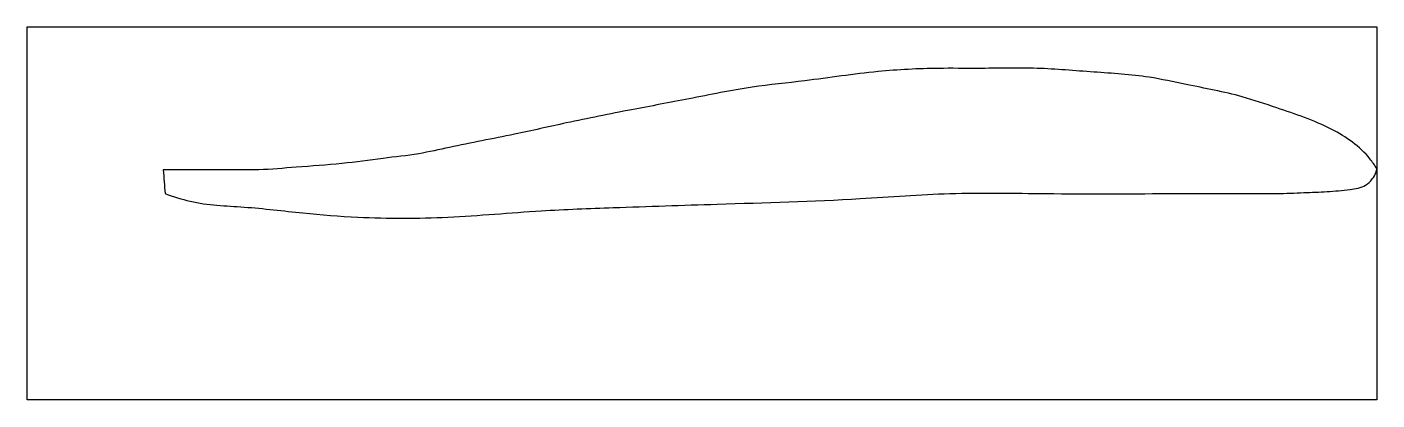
# Model space of a CAD drawing. Header units: inches. Extents: x 0 to 41.5, y 0 to 11.5.
import ezdxf

# ---------------------------------------------------------------- set-up
doc = ezdxf.new("R2010")
doc.units = ezdxf.units.IN
doc.header["$MEASUREMENT"] = 0
picture_1 = doc.add_image_def('image1.jpg', size_in_pixel=(3773, 1043))

msp = doc.modelspace()

# ---------------------------------------------------------------- linework, layer by layer
msp.add_open_spline([(4.199, 7.088), (4.418, 7.087), (5.11, 7.087), (6.089, 7.094), (7.235, 7.071), (8.374, 7.182), (9.651, 7.256), (10.901, 7.441), (12.011, 7.553), (13.348, 7.861), (14.867, 8.142), (16.727, 8.565), (18.517, 8.924), (20.424, 9.275), (22.19, 9.642), (24.14, 9.834), (26.04, 10.13), (27.819, 10.221), (29.45, 10.197), (31.045, 10.244), (32.8, 10.084), (34.339, 10.001), (35.849, 9.661), (37.178, 9.424), (38.662, 8.916), (40.056, 8.457), (41.103, 7.738), (41.451, 7.226), (41.52, 7.124), (41.513, 7.082), (41.492, 6.965), (41.369, 6.789), (41.133, 6.541), (40.616, 6.466), (39.99, 6.412), (39.232, 6.385), (38.529, 6.351), (37.13, 6.362), (34.77, 6.356), (31.607, 6.339), (28.455, 6.406), (25.087, 6.14), (21.636, 6.048), (18.365, 5.936), (15.602, 5.838), (12.992, 5.59), (10.541, 5.586), (8.452, 5.753), (6.742, 5.966), (5.294, 6), (4.51, 6.268), (4.255, 6.355), (4.236, 6.599), (4.218, 6.844), (4.199, 7.088)], degree=3, knots=[0, 0, 0, 0, 0.658258, 2.073759, 2.939888, 4.092273, 5.502471, 6.77553, 7.883598, 8.844784, 10.887152, 12.518002, 14.564604, 16.364513, 18.337051, 19.969225, 22.238737, 24.102321, 25.302821, 27.134064, 28.87993, 30.587392, 31.747286, 33.516079, 34.629614, 36.443816, 37.928878, 38.2975, 38.2975, 38.2975, 38.424389, 38.65096, 38.929808, 39.425482, 40.135775, 40.848969, 41.687747, 42.2503, 45.04496, 48.769255, 51.739547, 54.494411, 58.896941, 62.097088, 64.313294, 67.190384, 69.957676, 71.654031, 73.470794, 75.139256, 75.946907, 75.946907, 75.946907, 76.946907, 76.946907, 76.946907, 76.946907])

# ---------------------------------------------------------------- pictures from other files: only their frames are drawn
image = msp.add_image(picture_1, insert=(41.52, 11.481), size_in_units=(41.51, 11.475), rotation=180)
image.dxf.flags = 7

doc.saveas('drawing.dxf')
